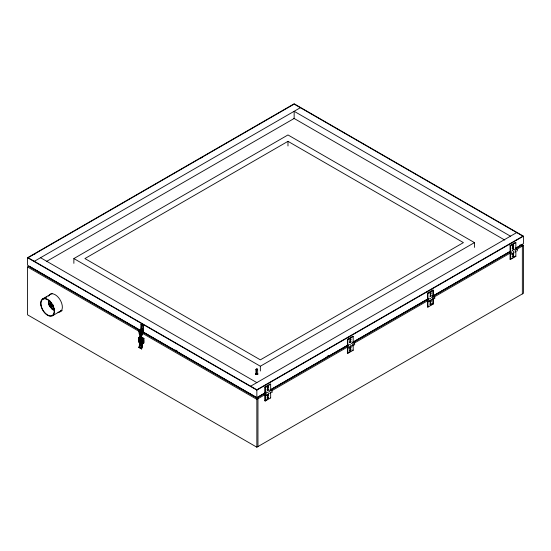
<?xml version="1.0" encoding="UTF-8"?>
<svg xmlns="http://www.w3.org/2000/svg" width="551" height="551" viewBox="0 0 551 551"><rect width="100%" height="100%" fill="white"/><g stroke="black" fill="none" stroke-linecap="round" stroke-linejoin="round"><path stroke-width="0.83" d="M138.845 342.019L139.679 342.66L138.845 342.019C138.005 341.957 138.659 335.807 140.505 337.873L140.23 343.783L140.23 342.185M139.121 342.178C138.721 342.405 138.652 336.385 140.505 337.873M139.121 347.447L139.954 345.594L139.679 342.343L139.679 345.752L139.121 347.523L141.194 348.638L142.02 344.017L141.194 343.376C140.787 343.645 140.719 337.549 142.578 339.072M141.614 342.998L141.683 343.617L141.607 339.147M140.161 340.201L139.789 340.236M141.276 343.025L141.194 343.376M142.854 339.884L142.303 340.181L142.984 339.877L142.778 340.38L142.447 340.167L142.861 339.753L142.854 342.736L141.676 348.997L138.845 347.364L139.396 345.594L139.396 342.502M140.787 345.105C142.089 343.79 140.106 346.248 140.815 344.403M141.214 343.018L140.491 343.135L140.815 342.791M138.714 338.066L139.155 337.605M141.469 348.879L142.303 343.858M139.052 347.481L139.954 345.594M139.444 347.254L141.517 348.452L141.4 348.838L142.303 346.724M256.181 369.335L256.89 368.963L257.544 369.37L256.835 369.749L256.181 369.335L256.36 374.404M256.181 374.122L256.546 373.792M140.546 335.945L142.578 332.067L140.546 335.945L139.066 330.683L142.027 332.391M140.684 338.156L142.619 332.728L143.17 332.411A0.778 0.455 60 0 0 142.619 331.454L139.582 329.698L138.473 330.338L140.133 337.832L140.96 337.673M141.235 338.156L141.38 339.03L140.271 339.03L140.409 335.869L140.684 338.472L141.517 337.997L141.517 336.399L143.17 332.411M139.968 340.263L139.83 339.933L139.679 340.428M139.954 342.502L140.23 341.221M141.972 339.664L142.158 340.229L142.316 339.547M141.896 341.386L141.917 341.041M141.166 340.27L140.491 340.38L140.815 339.96M139.238 338.032L139.796 338.011M142.44 325.799C142 325.813 141.27 325.31 142.44 325.483M142.44 328.988C142 329.002 141.27 328.499 142.44 328.671M141.38 339.03L140.822 338.713C139.92 339.857 142.186 338.438 140.271 339.03M141.166 341.537L140.45 341.4L140.815 341.172M141.889 341.613C142.998 341.021 141.951 342.391 141.91 341.124M139.224 329.684L27.55 265.21L27.55 257.716L294.151 103.795L523.45 236.179L523.45 243.68L515.261 248.411M34.327 254.28L35.65 253.515M201.329 157.861L202.658 157.097M34.32 261.305L300.364 107.707M521.962 244.575L523.45 245.436L523.45 293.284L256.849 447.205L27.55 314.821L27.55 266.966L28.652 266.326L138.838 329.946M46.484 261.456L294.151 118.472L294.151 111.295L510.467 236.179M73.868 263.35L73.868 258.564L287.98 134.947L474.459 242.612L474.459 247.399M287.98 141.331L84.923 258.564L260.354 359.844L463.405 242.612L287.98 141.331L287.98 145.994M42.682 298.862L52.138 293.407M43.081 299.09L46.718 296.996M48.171 296.156L49.624 295.315M52.455 315.778L61.905 310.323M140.236 330.71A1.377 0.799 -60 0 0 140.932 329.078L141.208 324.133L143.198 325.283L143.198 330.063A1.77 1.019 -60 0 1 141.951 332.377A1.77 1.019 -60 0 1 140.712 331.502L138.721 330.352L140.987 331.344A1.377 0.799 -60 0 0 141.951 332.06M140.932 324.291L143.198 325.283M138.473 330.338A0.778 0.455 60 0 1 139.031 330.021L142.068 331.771L142.619 331.454M140.409 335.869L141.235 335.711M140.512 336.764L138.714 337.797L138.439 339.237L138.439 337.639L140.512 336.441M140.96 336.716L141.517 336.399M140.133 337.832L140.684 337.515M140.271 338.231L140.822 337.915M140.409 338.314L140.96 337.997M140.684 338.472L141.38 338.231M142.482 343.473A1.956 1.13 60 0 0 143.687 342.584L143.687 340.194L141.614 341.069L141.614 339.471L143.412 338.438L141.235 337.178M141.614 339.471L143.963 338.438L143.963 342.426A1.956 1.13 60 0 1 142.936 343.376M141.614 341.069C142.44 339.478 143.48 341.283 142.454 340.663M140.23 344.258L142.578 343.225L142.578 344.816L140.512 346.014L140.23 344.258L142.027 343.225M140.23 345.856L141.428 345.16M73.868 258.564L260.354 366.229L474.459 242.612M250.636 386.196L516.68 232.591M27.55 257.716L256.849 390.101L523.45 236.179M270.665 392.746L270.665 397.891L265.279 400.997L264.866 400.763L264.866 387.043L270.252 383.93L270.665 384.171L270.665 390.177M353.198 345.091L353.198 350.236L347.812 353.349L347.399 353.108L347.399 339.395L352.785 336.282L353.198 336.523L353.198 343.376M433.32 298.842L433.32 303.98L427.927 307.093L427.514 306.852L427.514 293.139L432.9 290.026L433.32 290.267L433.32 297.127M515.853 251.187L515.853 256.332L510.467 259.445L510.054 259.204L510.054 245.484L515.44 242.378L515.853 242.612L515.853 249.472M264.866 387.043L265.279 387.284L270.665 384.171M347.399 339.395L347.812 339.63L353.198 336.523M427.514 293.139L427.927 293.373L433.32 290.267M510.054 245.484L510.467 245.725L515.853 242.612M327.032 356.442L328.52 355.588M142.199 331.406L256.849 397.595L266.532 392.009M269.515 390.287L348.446 344.712M352.915 342.137L428.878 298.284M432.597 296.135L510.791 250.987M512.278 250.126L513.766 249.266M265.052 393.021L256.849 397.76L142.84 331.929M270.265 390.012L347.034 345.691M352.998 342.247L427.528 299.221M432.742 296.211L510.254 251.456M515.467 248.446L520.688 245.436M256.849 398.077L265.045 393.345M270.259 390.335L347.715 345.622M352.922 342.612L428.148 299.179M432.611 296.603L510.811 251.456M515.281 248.873L521.239 245.436M27.55 266.966L256.849 399.351L265.403 394.413M271.361 390.976L347.33 347.116M354.031 343.245L427.762 300.681M433.72 297.237L510.426 252.95M516.39 249.513L523.45 245.436M264.866 400.763L267.559 399.206M348.749 352.33L350.767 351.166M427.514 306.852L428.864 306.074M430.882 304.91L432.9 303.746L433.32 303.98M510.054 259.204L512.072 258.033M513.415 257.262L514.765 256.484M142.378 341.344L142.124 341.82L142.33 341.283M520.11 244.782L522.348 246.07L522.348 293.924M293.89 118.32L504.757 240.064M510.054 252.344A1.371 0.792 60 0 0 511.5 254.149A1.371 0.792 60 0 0 511.5 252.213A1.371 0.792 60 0 0 510.054 252.344L510.467 252.585M515.44 256.091L515.853 256.332M427.514 299.992A1.371 0.792 60 0 0 428.967 301.796A1.371 0.792 60 0 0 428.967 299.868A1.371 0.792 60 0 0 427.514 299.992L427.927 300.233M347.399 346.248A1.371 0.792 60 0 0 348.852 348.053A1.371 0.792 60 0 0 348.852 346.124A1.371 0.792 60 0 0 347.399 346.248L347.812 346.489M352.785 350.002L353.198 350.236M40.533 257.716L256.849 382.608M264.866 393.903A1.371 0.792 60 0 0 266.312 395.708A1.371 0.792 60 0 0 266.312 393.772A1.371 0.792 60 0 0 264.866 393.903L265.279 394.144M270.252 397.65L270.665 397.891M140.932 329.078L142.923 330.228A1.377 0.799 -60 0 1 142.475 331.578M175.638 350.071L177.126 350.932M30.312 266.966L139.114 329.78M143.308 332.522L257.958 398.717L257.958 446.565M141.201 336.84L143.963 338.438M142.165 338.831L142.84 339.113M142.854 342.736L142.578 340.477M141.497 339.705L141.008 339.705M139.83 331.117L141.097 335.628M510.467 245.725L510.467 259.445M432.9 290.026L432.9 296.886M432.9 298.601L432.9 303.746M427.927 293.373L427.927 307.093M347.812 339.63L347.812 353.349M265.279 387.284L265.279 400.997M260.354 366.229L260.354 371.009M257.641 369.356A0.778 0.455 0 0 1 256.47 369.749A0.778 0.455 0 0 1 256.47 368.963A0.778 0.455 0 0 1 257.641 369.356L257.641 374.143M256.849 390.101L256.849 397.595M256.849 399.351L256.849 447.205M256.077 369.356L256.077 374.143A0.978 0.565 0 0 0 257.434 374.287A0.978 0.565 0 0 0 257.579 373.454M142.923 325.441L142.923 330.228M141.889 339.636L141.889 341.227M141.208 324.133L141.208 328.919A1.77 1.019 -60 0 1 140.891 330.214M141.104 339.189L141.104 343.177M140.822 338.555L140.822 339.347M140.512 344.416L140.512 346.014M51.147 304.813L51.147 307.162M350.629 341.358A0.778 0.455 -60 0 1 349.61 342.419M349.616 341.778A0.778 0.455 -60 0 1 349.954 341.289M350.092 338.796A0.778 0.455 -60 0 1 350.574 339.478A0.778 0.455 -60 0 1 349.616 340.029M351.276 343.548A1.371 0.792 60 0 1 352.888 344.988A1.371 0.792 60 0 1 351.71 345.67M349.479 344.589A1.371 0.792 60 0 1 351.056 345.863A1.371 0.792 60 0 1 350.16 346.889M350.16 349.286A0.778 0.455 -60 0 1 350.532 350.085A0.778 0.455 -60 0 1 349.582 350.505M349.582 350.016A0.778 0.455 -60 0 1 349.754 349.651M350.195 346.882A0.778 0.455 -60 0 1 350.553 347.647A0.778 0.455 -60 0 1 349.637 348.191M352.915 342.66A1.371 0.792 60 0 1 354.162 342.922A1.371 0.792 60 0 1 354.658 344.602A1.371 0.792 60 0 1 353.501 344.63M267.559 388.834A0.778 0.455 -60 0 1 268.089 389.337A0.778 0.455 -60 0 1 267.276 390.191A0.778 0.455 -60 0 1 267.173 389.247M268.034 386.485A0.778 0.455 -60 0 1 267.559 387.718A0.778 0.455 -60 0 1 267.077 387.043M268.736 391.203A1.371 0.792 60 0 1 270.259 392.312A1.371 0.792 60 0 1 269.673 393.607M266.787 392.381A1.371 0.792 60 0 1 268.461 393.345A1.371 0.792 60 0 1 267.628 394.537M267.517 394.606A0.778 0.455 -60 0 1 268.11 394.909A0.778 0.455 -60 0 1 267.504 395.887A0.778 0.455 -60 0 1 267.015 395.411M267.993 396.968A0.778 0.455 -60 0 1 267.938 397.856A0.778 0.455 -60 0 1 267.187 398.297A0.778 0.455 -60 0 1 267.118 397.485M270.383 390.308A1.371 0.792 60 0 1 271.987 391.114A1.371 0.792 60 0 1 271.471 392.574M430.069 292.643A0.778 0.455 -60 0 1 430.765 292.856A0.778 0.455 -60 0 1 430.069 293.876M430.744 295.102A0.778 0.455 -60 0 1 430.062 296.266M431.392 297.299A1.371 0.792 60 0 1 433.01 298.732A1.371 0.792 60 0 1 431.826 299.413M429.594 298.332A1.371 0.792 60 0 1 431.171 299.606A1.371 0.792 60 0 1 430.276 300.632M429.994 303.243A0.778 0.455 -60 0 1 430.765 303.381A0.778 0.455 -60 0 1 430 304.414M430.028 300.812A0.778 0.455 -60 0 1 430.758 300.942A0.778 0.455 -60 0 1 430.104 301.996M432.934 296.617A1.371 0.792 60 0 1 434.036 296.438A1.371 0.792 60 0 1 434.835 298.098A1.371 0.792 60 0 1 433.871 298.559M512.747 247.275A0.778 0.455 -60 0 1 513.277 247.778A0.778 0.455 -60 0 1 512.464 248.632A0.778 0.455 -60 0 1 512.354 247.688M513.222 244.933A0.778 0.455 -60 0 1 512.747 246.166A0.778 0.455 -60 0 1 512.265 245.484M513.925 249.644A1.371 0.792 60 0 1 515.447 250.753A1.371 0.792 60 0 1 514.861 252.055M512.127 250.684A1.371 0.792 60 0 1 513.58 251.628A1.371 0.792 60 0 1 513.298 253.109A0.778 0.455 -60 0 1 512.712 254.314A0.778 0.455 -60 0 1 512.244 253.674M513.181 255.409A0.778 0.455 -60 0 1 513.119 256.305A0.778 0.455 -60 0 1 512.375 256.738A0.778 0.455 -60 0 1 512.306 255.926M515.571 248.749A1.371 0.792 60 0 1 517.175 249.555A1.371 0.792 60 0 1 516.652 251.015M49.466 294.689A10.159 5.868 60 0 1 60.865 301.232A10.159 5.868 60 0 1 57.945 312.265M62.049 310.681A10.159 5.868 60 0 1 60.431 310.833M54.391 308.98A5.111 2.948 60 0 1 49.624 306.198A5.111 2.948 60 0 1 49.025 300.391M54.335 308.753A4.883 2.817 60 0 1 49.783 306.204A4.883 2.817 60 0 1 49.122 300.619M53.22 305.95A1.956 1.13 60 0 1 50.926 304.799A1.956 1.13 60 0 1 51.663 302.713M53.11 304.875A1.563 0.902 60 0 1 52.304 305.853A1.563 0.902 60 0 1 50.981 304.283A1.563 0.902 60 0 1 51.56 303.029M54.287 308.519A4.883 2.817 60 0 1 50.148 305.254A4.883 2.817 60 0 1 49.81 300.219M52.71 305.653A1.956 1.13 60 0 1 52.352 305.392M52.021 305.04A1.956 1.13 60 0 1 51.739 304.62M51.333 303.264A1.956 1.13 60 0 1 51.518 302.568M53.061 309.579A3.836 3.127 0 0 1 51.277 307.678M53.984 310.185A3.836 3.127 0 0 1 51.277 307.975M139.617 331.371A1.77 1.019 -60 0 1 138.721 330.352M139.692 331.02A1.377 0.799 -60 0 1 139.231 330.951M139.079 330.772A1.377 0.799 -60 0 1 138.997 330.194M140.154 340.745A0.778 0.455 -60 0 1 139.444 340.766A0.778 0.455 -60 0 1 139.775 339.76A0.778 0.455 -60 0 1 140.484 339.733M142.282 340.773A0.778 0.455 -60 0 1 141.944 341.778M141.304 341.916A0.778 0.455 -60 0 1 141.338 341.124M142.068 331.771A0.778 0.455 60 0 1 142.619 332.728M139.031 330.021A0.778 0.455 60 0 1 139.582 329.698M256.022 374.129A0.978 0.565 0 0 1 256.415 373.33M257.806 374.039A0.978 0.565 0 0 1 257.668 374.46M255.981 374.404A0.978 0.565 0 0 1 256.415 373.647M257.613 374.026A0.778 0.455 0 0 1 257.537 374.363M256.187 374.363A0.778 0.455 0 0 1 256.47 373.75M256.077 374.46A0.778 0.455 0 0 1 256.47 374.067M141.001 343.183L141.462 343.762L141.001 343.183M294.151 104.118L28.101 257.716L256.849 389.784L522.899 236.179L294.151 104.118M350.65 340.208A0.778 0.455 -60 0 0 350.897 338.996A0.778 0.455 -60 0 0 349.975 339.815A0.778 0.455 -60 0 0 350.65 340.208M350.643 342.598A0.778 0.455 -60 0 0 350.897 341.386A0.778 0.455 -60 0 0 349.975 342.199A0.778 0.455 -60 0 0 350.643 342.598M350.581 350.787A0.778 0.455 -60 0 0 350.939 349.554A0.778 0.455 -60 0 0 349.995 350.257A0.778 0.455 -60 0 0 350.581 350.787M350.546 348.418A0.778 0.455 -60 0 0 350.966 347.185A0.778 0.455 -60 0 0 350.009 347.819A0.778 0.455 -60 0 0 350.546 348.418M268.117 387.856A0.778 0.455 -60 0 0 268.365 386.644A0.778 0.455 -60 0 0 267.435 387.463A0.778 0.455 -60 0 0 268.117 387.856M268.11 390.253A0.778 0.455 -60 0 0 268.365 389.04A0.778 0.455 -60 0 0 267.442 389.853A0.778 0.455 -60 0 0 268.11 390.253M268.048 398.435A0.778 0.455 -60 0 0 268.406 397.202A0.778 0.455 -60 0 0 267.462 397.905A0.778 0.455 -60 0 0 268.048 398.435M268.013 396.073A0.778 0.455 -60 0 0 268.427 394.833A0.778 0.455 -60 0 0 267.476 395.466A0.778 0.455 -60 0 0 268.013 396.073M430.765 293.952A0.778 0.455 -60 0 0 431.013 292.739A0.778 0.455 -60 0 0 430.09 293.559A0.778 0.455 -60 0 0 430.765 293.952M430.765 296.348A0.778 0.455 -60 0 0 431.02 295.136A0.778 0.455 -60 0 0 430.09 295.949A0.778 0.455 -60 0 0 430.765 296.348M430.703 304.531A0.778 0.455 -60 0 0 431.061 303.298A0.778 0.455 -60 0 0 430.111 304A0.778 0.455 -60 0 0 430.703 304.531M430.668 302.162A0.778 0.455 -60 0 0 431.082 300.929A0.778 0.455 -60 0 0 430.124 301.562A0.778 0.455 -60 0 0 430.668 302.162M513.305 246.297A0.778 0.455 -60 0 0 513.553 245.085A0.778 0.455 -60 0 0 512.623 245.904A0.778 0.455 -60 0 0 513.305 246.297M513.298 248.694A0.778 0.455 -60 0 0 513.553 247.482A0.778 0.455 -60 0 0 512.63 248.294A0.778 0.455 -60 0 0 513.298 248.694M513.236 256.876A0.778 0.455 -60 0 0 513.594 255.65A0.778 0.455 -60 0 0 512.644 256.346A0.778 0.455 -60 0 0 513.236 256.876M513.201 254.514A0.778 0.455 -60 0 0 513.615 253.274A0.778 0.455 -60 0 0 512.664 253.908A0.778 0.455 -60 0 0 513.201 254.514M40.664 303.332A9.766 5.641 60 0 0 51.023 316.219A9.766 5.641 60 0 0 51.023 302.409A9.766 5.641 60 0 0 40.664 303.332M41.098 305.247A9.374 5.414 60 0 0 52.056 315.551A9.374 5.414 60 0 0 49.556 301.163A9.374 5.414 60 0 0 41.098 305.247"/></g></svg>
